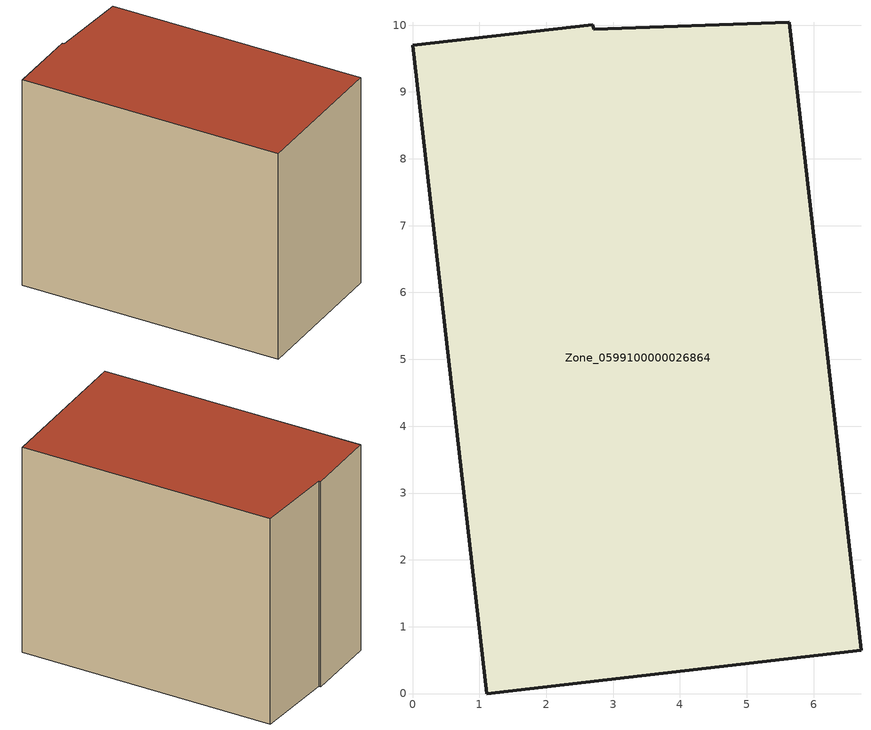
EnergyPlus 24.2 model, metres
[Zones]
Zone_0599100000026864
 floor ground (C_G): 5.63,10.04 6.71,0.65 1.11,0 0,9.7 2.7,10.01 2.71,9.94 z0
 wall outside (C_F): 1.11,0 6.71,0.65 5.63,10.04 2.71,9.94 2.7,10.01 0,9.7 1.11,0 z0:7.96
 roof outside (C_R): 6.71,0.65 5.63,10.04 2.71,9.94 2.7,10.01 0,9.7 1.11,0 z7.96
[BUILDING]
Pand.0599100000026864: North Axis=0; Terrain=City; Loads Convergence Tolerance Value=0.04; Temperature Convergence Tolerance Value=0.4; Solar Distribution=FullExterior; Maximum Number of Warmup Days=25; Minimum Number of Warmup Days=1
[Site:Location]
Rotterdam.The.Hague.AP_ZH_NLD Design_Conditions: Latitude=51.96; Longitude=4.45; Time Zone=1; Elevation=-4.5
[SITE:GROUNDTEMPERATURE:BUILDINGSURFACE]
18, 18, 18, 18, 18, 18, 18, 18, 18, 18, 18, 18
[MATERIAL] Thermal Absorptance=0.9; Solar Absorptance=0.7; Visible Absorptance=0.7
Name | Roughness | Thickness | Conductivity | Density | Specific Heat
G.TI.1946-1964 | MediumSmooth | 0.15 | 1 | 540 | 1210
F.TI.1946-1964 | Rough | 0.3 | 0.857143 | 1920 | 840
R.TI.1946-1964 | MediumRough | 0.2 | 0.277778 | 1500 | 1000
[CONSTRUCTION]
C_G: G.TI.1946-1964
C_F: F.TI.1946-1964
C_R: R.TI.1946-1964
[ZONE]
Zone_0599100000026864: Type=1; Multiplier=1; Ceiling Height=Autocalculate; Volume=Autocalculate; Floor Area=autocalculate; Part of Total Floor Area=Yes
[ZONEINFILTRATION:DESIGNFLOWRATE]
Infil_Zone_0599100000026864: Zone or ZoneList or Space or SpaceList=Zone_0599100000026864; Schedule=AlwaysOn; Design Flow Rate Calculation Method=Flow/Area; Flow Rate per Floor Area=0.003; Constant Term Coefficient=1; Temperature Term Coefficient=0; Velocity Term Coefficient=0; Velocity Squared Term Coefficient=0
[HVACTEMPLATE:ZONE:IDEALLOADSAIRSYSTEM]
Zone_0599100000026864: Maximum Heating Supply Air Temperature=50; Minimum Cooling Supply Air Temperature=13; Maximum Heating Supply Air Humidity Ratio=0.0156; Minimum Cooling Supply Air Humidity Ratio=0.0077; Heating Limit=NoLimit; Cooling Limit=NoLimit; Dehumidification Control Type=ConstantSensibleHeatRatio; Cooling Sensible Heat Ratio=0.7; Dehumidification Setpoint=60; Humidification Control Type=None; Humidification Setpoint=30; Outdoor Air Method=None; Outdoor Air Flow Rate per Person=0.00944; Outdoor Air Flow Rate per Zone Floor Area=0; Outdoor Air Flow Rate per Zone=0; Demand Controlled Ventilation Type=None; Outdoor Air Economizer Type=NoEconomizer; Heat Recovery Type=None; Sensible Heat Recovery Effectiveness=0.7; Latent Heat Recovery Effectiveness=0.65
[ZONECONTROL:THERMOSTAT]
ThermostatControl_Zone_0599100000026864: Zone or ZoneList=Zone_0599100000026864; Control Type Schedule=DualSetpointControlType; Control 1=Thermostat_Zone_0599100000026864; Temperature Difference Between Cutout And Setpoint=0
[THERMOSTATSETPOINT:DUALSETPOINT]
Thermostat_Zone_0599100000026864: Heating Setpoint Temperature Schedule=HeatingSetpoint_Zone_0599100000026864; Cooling Setpoint Temperature Schedule=CoolingSetpoint_Zone_0599100000026864
[SCHEDULE:COMPACT]
HeatingSetpoint_Zone_0599100000026864: Through: 12/31, For: AllDays, Until: 24:00, 21
CoolingSetpoint_Zone_0599100000026864: Through: 12/31, For: AllDays, Until: 24:00, 24
DualSetpointControlType: Through: 12/31, For: AllDays, Until: 24:00, 4
AlwaysOn: Through: 12/31, For: AllDays, Until: 24:00, 1
